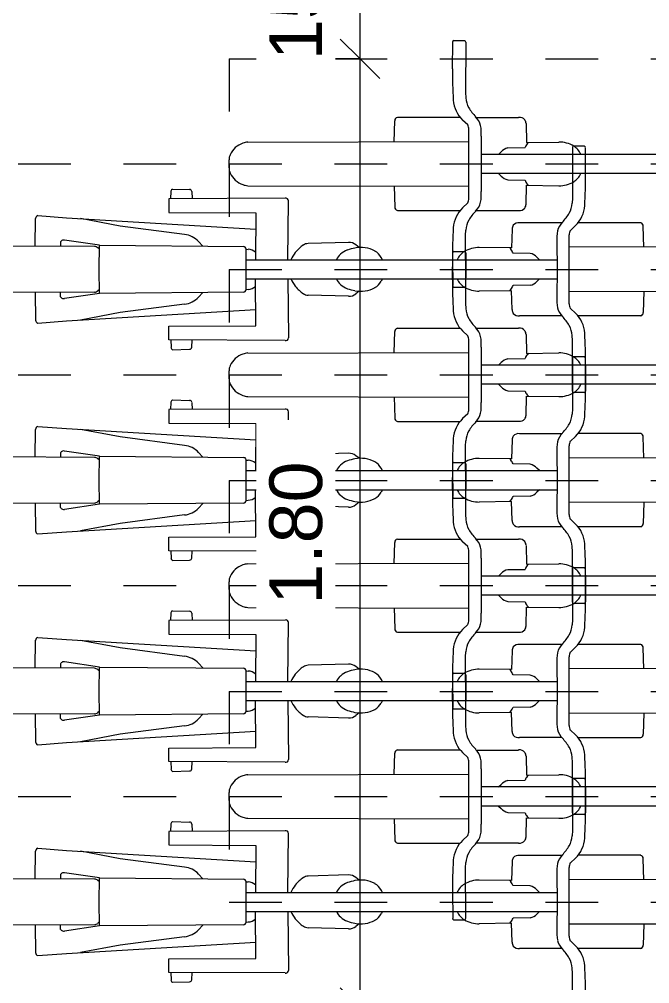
# Model space of a CAD drawing. Header units: metres. Extents: x -35.6 to 33, y -21.5 to 5.9.
# Drawn here: x 18.854 to 20.05, y -8.458 to -6.628 of the extents above; entities that cross this region are included whole.
import ezdxf

# ---------------------------------------------------------------- set-up
doc = ezdxf.new("R2010")
doc.units = ezdxf.units.M
doc.linetypes.add('_Verdeckte Linien_', pattern=[0.15, 0.1, -0.05])
for name, color, linetype, lineweight in [('A-____-____-DIMS', 7, 'Continuous', 5), ('A-____-____-DIMS-50', 7, 'Continuous', 5), ('A-DETL-GENF-HDLN', 7, '_Verdeckte Linien_', 9), ('A-DETL-GENF-OTLN', 7, 'Continuous', 9), ('C-PRKG-____-OTLN', 7, 'Continuous', 9)]:
    doc.layers.add(name, color=color, linetype=linetype, lineweight=lineweight)
doc.styles.add('Arial', font='arial.ttf', dxfattribs={"height": 0.1})
doc.dimstyles.new('SUB_Rohbau_fein', dxfattribs={"dimscale": 0.3048, "dimtxt": 0.102026, "dimasz": 0.246063, "dimexe": 0.164042, "dimexo": 0.0625, "dimgap": 0.123031, "dimtad": 1, "dimdec": 1, "dimlfac": 100, "dimrnd": 0.5, "dimdsep": 46, "dimtxsty": 'Arial', "dimblk1": 'OBLIQUE', "dimblk2": 'OBLIQUE', "dimsah": 1, "dimcen": 0.09, "dimazin": 0, "dimtfac": 1, "dimtdec": 4, "dimtix": 1, "dimtmove": 0, "dimatfit": 3, "dimfxl": 0.164042, "dimfxlon": 1, "dimtvp": 1, "dimtfill": 1, "dimtolj": 1, "dimtzin": 0, "dimarcsym": 2})
doc.dimstyles.new('SUB_Rohbau_fein_1', dxfattribs={"dimscale": 0.3048, "dimtxt": 0.102026, "dimasz": 0.246063, "dimexe": 0.164042, "dimexo": 0.0625, "dimgap": 0.123031, "dimtad": 1, "dimrnd": 0.005, "dimzin": 0, "dimdsep": 46, "dimtxsty": 'Arial', "dimblk1": 'OBLIQUE', "dimblk2": 'OBLIQUE', "dimsah": 1, "dimcen": 0.09, "dimazin": 0, "dimtfac": 1, "dimtdec": 4, "dimtix": 1, "dimtmove": 0, "dimatfit": 3, "dimfxl": 0.164042, "dimfxlon": 1, "dimtvp": 1, "dimtfill": 1, "dimtolj": 1, "dimtzin": 0, "dimarcsym": 2})

# ---------------------------------------------------------------- blocks, each defined once
blk = doc.blocks.new('Fahrradstellplatz - Fahrradstellplatz-23803464--01_UG_OK_FFB_AF_ru')
at = {"layer": 'A-DETL-GENF-HDLN', "color": 253, "true_color": 0x999999}
for p, q in [((0.4, 0), (0.4, 2)), ((0.4, 0), (0.4, 2)), ((0.8, 0), (0.8, 2)), ((0.8, 0), (0.8, 2)), ((1.2, 0), (1.2, 2)), ((1.2, 0), (1.2, 2)), ((1.6, 0), (1.6, 2))]:
    blk.add_line(p, q, dxfattribs=at)
at = {"layer": 'A-DETL-GENF-OTLN', "color": 253, "true_color": 0x999999}
for p, q in [((0.1573, 1.3551), (0.1556, 1.7345)), ((0.2439, 1.3551), (0.2456, 1.7345)), ((0.5573, 1.3551), (0.5556, 1.7345)), ((0.6439, 1.3551), (0.6456, 1.7345)), ((0.9573, 1.3551), (0.9556, 1.7345)), ((1.0439, 1.3551), (1.0456, 1.7345)), ((1.3573, 1.3551), (1.3556, 1.7345)), ((1.4439, 1.3551), (1.4456, 1.7345)), ((0.1568, 1.4679), (0.1043, 1.4669)), ((0.2444, 1.4679), (0.2969, 1.4669)), ((0.5568, 1.4679), (0.5043, 1.4669)), ((0.6444, 1.4679), (0.6969, 1.4669)), ((0.9568, 1.4679), (0.9043, 1.4669)), ((1.0444, 1.4679), (1.0969, 1.4669)), ((1.3568, 1.4679), (1.3043, 1.4669)), ((1.4444, 1.4679), (1.4969, 1.4669)), ((0.0987, 1.4626), (0.1028, 1.408)), ((0.3025, 1.4626), (0.2984, 1.408)), ((0.4987, 1.4626), (0.5028, 1.408)), ((0.7025, 1.4626), (0.6984, 1.408)), ((0.8987, 1.4626), (0.9028, 1.408)), ((1.1025, 1.4626), (1.0984, 1.408)), ((1.2987, 1.4626), (1.3028, 1.408)), ((1.5025, 1.4626), (1.4984, 1.408)), ((0.155, 1.3458), (0.1452, 1.4123)), ((0.1486, 1.4194), (0.157, 1.4194)), ((0.2526, 1.4194), (0.2442, 1.4194)), ((0.2462, 1.3458), (0.256, 1.4123)), ((0.555, 1.3458), (0.5452, 1.4123)), ((0.5486, 1.4194), (0.557, 1.4194)), ((0.6526, 1.4194), (0.6442, 1.4194)), ((0.6462, 1.3458), (0.656, 1.4123)), ((0.955, 1.3458), (0.9452, 1.4123)), ((0.9486, 1.4194), (0.957, 1.4194)), ((1.0526, 1.4194), (1.0442, 1.4194)), ((1.0462, 1.3458), (1.056, 1.4123)), ((1.355, 1.3458), (1.3452, 1.4123)), ((1.3486, 1.4194), (1.357, 1.4194)), ((1.4526, 1.4194), (1.4442, 1.4194)), ((1.4462, 1.3458), (1.456, 1.4123)), ((0.1028, 1.408), (0.1243, 1.0493)), ((0.2984, 1.408), (0.2769, 1.0493)), ((0.5028, 1.408), (0.5243, 1.0493)), ((0.6984, 1.408), (0.6769, 1.0493)), ((0.9028, 1.408), (0.9243, 1.0493)), ((1.0984, 1.408), (1.0769, 1.0493)), ((1.3028, 1.408), (1.3243, 1.0493)), ((1.4984, 1.408), (1.4769, 1.0493)), ((0.1186, 1.3065), (0.1044, 1.3816)), ((0.2826, 1.3065), (0.2968, 1.3816)), ((0.5186, 1.3065), (0.5044, 1.3816)), ((0.6826, 1.3065), (0.6968, 1.3816)), ((0.9186, 1.3065), (0.9044, 1.3816)), ((1.0826, 1.3065), (1.0968, 1.3816)), ((1.3186, 1.3065), (1.3044, 1.3816)), ((1.4826, 1.3065), (1.4968, 1.3816)), ((0.155, 1.3458), (0.2006, 1.3465)), ((0.1573, 1.0716), (0.155, 1.3458)), ((0.1623, 1.3459), (0.16, 1.3486)), ((0.2006, 1.3465), (0.2462, 1.3458)), ((0.2389, 1.3459), (0.2411, 1.3486)), ((0.2462, 1.3458), (0.2439, 1.0716)), ((0.555, 1.3458), (0.6006, 1.3465)), ((0.5573, 1.0716), (0.555, 1.3458)), ((0.5623, 1.3459), (0.56, 1.3486)), ((0.6006, 1.3465), (0.6462, 1.3458)), ((0.6389, 1.3459), (0.6411, 1.3486)), ((0.6462, 1.3458), (0.6439, 1.0716)), ((0.955, 1.3458), (1.0006, 1.3465)), ((0.9573, 1.0716), (0.955, 1.3458)), ((0.9623, 1.3459), (0.96, 1.3486)), ((1.0006, 1.3465), (1.0462, 1.3458)), ((1.0389, 1.3459), (1.0411, 1.3486)), ((1.0462, 1.3458), (1.0439, 1.0716)), ((1.355, 1.3458), (1.4006, 1.3465)), ((1.3573, 1.0716), (1.355, 1.3458)), ((1.3623, 1.3459), (1.36, 1.3486)), ((1.4006, 1.3465), (1.4462, 1.3458)), ((1.4389, 1.3459), (1.4411, 1.3486)), ((1.4462, 1.3458), (1.4439, 1.0716)), ((0.1347, 1.1845), (0.1186, 1.3065)), ((0.2664, 1.1845), (0.2826, 1.3065)), ((0.5347, 1.1845), (0.5186, 1.3065)), ((0.6664, 1.1845), (0.6826, 1.3065)), ((0.9347, 1.1845), (0.9186, 1.3065)), ((1.0664, 1.1845), (1.0826, 1.3065)), ((1.3347, 1.1845), (1.3186, 1.3065)), ((1.4664, 1.1845), (1.4826, 1.3065)), ((0.0666, 1.2102), (0.0523, 1.21)), ((0.0658, 0.9937), (0.0667, 1.2142)), ((0.0667, 1.2142), (0.0925, 1.2142)), ((0.0925, 1.2142), (0.0933, 1.049)), ((0.3087, 1.2142), (0.3079, 1.049)), ((0.3345, 1.2142), (0.3087, 1.2142)), ((0.3354, 0.9937), (0.3345, 1.2142)), ((0.3345, 1.2102), (0.3489, 1.21)), ((0.4666, 1.2102), (0.4523, 1.21)), ((0.4658, 0.9937), (0.4667, 1.2142)), ((0.4667, 1.2142), (0.4925, 1.2142)), ((0.4925, 1.2142), (0.4933, 1.049)), ((0.7087, 1.2142), (0.7079, 1.049)), ((0.7345, 1.2142), (0.7087, 1.2142)), ((0.7354, 0.9937), (0.7345, 1.2142)), ((0.7345, 1.2102), (0.7489, 1.21)), ((0.8666, 1.2102), (0.8523, 1.21)), ((0.8658, 0.9937), (0.8667, 1.2142)), ((0.8667, 1.2142), (0.8925, 1.2142)), ((0.8925, 1.2142), (0.8933, 1.049)), ((1.1087, 1.2142), (1.1079, 1.049)), ((1.1345, 1.2142), (1.1087, 1.2142)), ((1.1354, 0.9937), (1.1345, 1.2142)), ((1.1345, 1.2102), (1.1489, 1.21)), ((1.2666, 1.2102), (1.2523, 1.21)), ((1.2658, 0.9937), (1.2667, 1.2142)), ((1.2667, 1.2142), (1.2925, 1.2142)), ((1.2925, 1.2142), (1.2933, 1.049)), ((1.5087, 1.2142), (1.5079, 1.049)), ((1.5345, 1.2142), (1.5087, 1.2142)), ((1.5354, 0.9937), (1.5345, 1.2142)), ((1.5345, 1.2102), (1.5489, 1.21)), ((0.0482, 1.2074), (0.0491, 1.1747)), ((0.353, 1.2074), (0.3521, 1.1747)), ((0.4482, 1.2074), (0.4491, 1.1747)), ((0.753, 1.2074), (0.7521, 1.1747)), ((0.8482, 1.2074), (0.8491, 1.1747)), ((1.153, 1.2074), (1.1521, 1.1747)), ((1.2482, 1.2074), (1.2491, 1.1747)), ((1.553, 1.2074), (1.5521, 1.1747)), ((0.0529, 1.1705), (0.0665, 1.1702)), ((0.1567, 1.1498), (0.1478, 1.1579)), ((0.2445, 1.1498), (0.2534, 1.1579)), ((0.3483, 1.1705), (0.3347, 1.1702)), ((0.4529, 1.1705), (0.4665, 1.1702)), ((0.5567, 1.1498), (0.5478, 1.1579)), ((0.6445, 1.1498), (0.6534, 1.1579)), ((0.7483, 1.1705), (0.7347, 1.1702)), ((0.8529, 1.1705), (0.8665, 1.1702)), ((0.9567, 1.1498), (0.9478, 1.1579)), ((1.0445, 1.1498), (1.0534, 1.1579)), ((1.1483, 1.1705), (1.1347, 1.1702)), ((1.2529, 1.1705), (1.2665, 1.1702)), ((1.3567, 1.1498), (1.3478, 1.1579)), ((1.4445, 1.1498), (1.4534, 1.1579)), ((1.5483, 1.1705), (1.5347, 1.1702)), ((0.1604, 1.0681), (0.1621, 1.0675)), ((0.1621, 1.0675), (0.2006, 1.0674)), ((0.1624, 1.0675), (0.1627, 1.0634)), ((0.1825, 1.0675), (0.1825, 0.478)), ((0.2006, 1.0674), (0.2391, 1.0675)), ((0.2187, 1.0675), (0.2187, 0.478)), ((0.2387, 1.0675), (0.2385, 1.0634)), ((0.2391, 1.0675), (0.2408, 1.0681)), ((0.5604, 1.0681), (0.5621, 1.0675)), ((0.5621, 1.0675), (0.6006, 1.0674)), ((0.5624, 1.0675), (0.5627, 1.0634)), ((0.5825, 1.0675), (0.5825, 0.478)), ((0.6006, 1.0674), (0.6391, 1.0675)), ((0.6187, 1.0675), (0.6187, 0.478)), ((0.6387, 1.0675), (0.6385, 1.0634)), ((0.6391, 1.0675), (0.6408, 1.0681)), ((0.9604, 1.0681), (0.9621, 1.0675)), ((0.9621, 1.0675), (1.0006, 1.0674)), ((0.9624, 1.0675), (0.9627, 1.0634)), ((0.9825, 1.0675), (0.9825, 0.478)), ((1.0006, 1.0674), (1.0391, 1.0675)), ((1.0187, 1.0675), (1.0187, 0.478)), ((1.0387, 1.0675), (1.0385, 1.0634)), ((1.0391, 1.0675), (1.0408, 1.0681)), ((1.3604, 1.0681), (1.3621, 1.0675)), ((1.3621, 1.0675), (1.4006, 1.0674)), ((1.3624, 1.0675), (1.3627, 1.0634)), ((1.3825, 1.0675), (1.3825, 0.478)), ((1.4006, 1.0674), (1.4391, 1.0675)), ((1.4187, 1.0675), (1.4187, 0.478)), ((1.4387, 1.0675), (1.4385, 1.0634)), ((1.4391, 1.0675), (1.4408, 1.0681)), ((0.0933, 1.049), (0.1825, 1.0497)), ((0.3079, 1.049), (0.2187, 1.0497)), ((0.4933, 1.049), (0.5825, 1.0497)), ((0.7079, 1.049), (0.6187, 1.0497)), ((0.8933, 1.049), (0.9825, 1.0497)), ((1.1079, 1.049), (1.0187, 1.0497)), ((1.2933, 1.049), (1.3825, 1.0497)), ((1.5079, 1.049), (1.4187, 1.0497)), ((0.1825, 0.9883), (0.0707, 0.9872)), ((0.2187, 0.9883), (0.3305, 0.9872)), ((0.5825, 0.9883), (0.4707, 0.9872)), ((0.6187, 0.9883), (0.7305, 0.9872)), ((0.9825, 0.9883), (0.8707, 0.9872)), ((1.0187, 0.9883), (1.1305, 0.9872)), ((1.3825, 0.9883), (1.2707, 0.9872)), ((1.4187, 0.9883), (1.5305, 0.9872)), ((0.1495, 0.8735), (0.1517, 0.95)), ((0.2517, 0.8735), (0.2495, 0.95)), ((0.5495, 0.8735), (0.5517, 0.95)), ((0.6517, 0.8735), (0.6495, 0.95)), ((0.9495, 0.8735), (0.9517, 0.95)), ((1.0517, 0.8735), (1.0495, 0.95)), ((1.3495, 0.8735), (1.3517, 0.95)), ((1.4517, 0.8735), (1.4495, 0.95)), ((0.1591, 0.8532), (0.1542, 0.8592)), ((0.2421, 0.8532), (0.247, 0.8592)), ((0.5591, 0.8532), (0.5542, 0.8592)), ((0.6421, 0.8532), (0.647, 0.8592)), ((0.9591, 0.8532), (0.9542, 0.8592)), ((1.0421, 0.8532), (1.047, 0.8592)), ((1.3591, 0.8532), (1.3542, 0.8592)), ((1.4421, 0.8532), (1.447, 0.8592)), ((0.1825, 0.809), (0.1779, 0.8114)), ((0.2187, 0.809), (0.2233, 0.8114)), ((0.5825, 0.809), (0.5779, 0.8114)), ((0.6187, 0.809), (0.6233, 0.8114)), ((0.9825, 0.809), (0.9779, 0.8114)), ((1.0187, 0.809), (1.0233, 0.8114)), ((1.3825, 0.809), (1.3779, 0.8114)), ((1.4187, 0.809), (1.4233, 0.8114)), ((0.16, 0.564), (0.1592, 0.6253)), ((0.2412, 0.564), (0.242, 0.6253)), ((0.56, 0.564), (0.5592, 0.6253)), ((0.6412, 0.564), (0.642, 0.6253)), ((0.96, 0.564), (0.9592, 0.6253)), ((1.0412, 0.564), (1.042, 0.6253)), ((1.36, 0.564), (1.3592, 0.6253)), ((1.4412, 0.564), (1.442, 0.6253)), ((0.1599, 0.5677), (0.1626, 0.5655)), ((0.2413, 0.5677), (0.2386, 0.5655)), ((0.5599, 0.5677), (0.5626, 0.5655)), ((0.6413, 0.5677), (0.6386, 0.5655)), ((0.9599, 0.5677), (0.9626, 0.5655)), ((1.0413, 0.5677), (1.0386, 0.5655)), ((1.3599, 0.5677), (1.3626, 0.5655)), ((1.4413, 0.5677), (1.4386, 0.5655)), ((0.1124, 0.469), (0.1124, 0.5492)), ((0.1242, 0.5633), (0.16, 0.564)), ((0.1703, 0.5287), (0.1697, 0.5614)), ((0.2309, 0.5287), (0.2315, 0.5614)), ((0.277, 0.5633), (0.2412, 0.564)), ((0.2888, 0.469), (0.2888, 0.5492)), ((0.5124, 0.469), (0.5124, 0.5492)), ((0.5242, 0.5633), (0.56, 0.564)), ((0.5703, 0.5287), (0.5697, 0.5614)), ((0.6309, 0.5287), (0.6315, 0.5614)), ((0.677, 0.5633), (0.6412, 0.564)), ((0.6888, 0.469), (0.6888, 0.5492)), ((0.9124, 0.469), (0.9124, 0.5492)), ((0.9242, 0.5633), (0.96, 0.564)), ((0.9703, 0.5287), (0.9697, 0.5614)), ((1.0309, 0.5287), (1.0315, 0.5614)), ((1.077, 0.5633), (1.0412, 0.564)), ((1.0888, 0.469), (1.0888, 0.5492)), ((1.3124, 0.469), (1.3124, 0.5492)), ((1.3242, 0.5633), (1.36, 0.564)), ((1.3703, 0.5287), (1.3697, 0.5614)), ((1.4309, 0.5287), (1.4315, 0.5614)), ((1.477, 0.5633), (1.4412, 0.564)), ((1.4888, 0.469), (1.4888, 0.5492)), ((0.1825, 0.5111), (0.1776, 0.516)), ((0.2187, 0.5111), (0.2236, 0.516)), ((0.5825, 0.5111), (0.5776, 0.516)), ((0.6187, 0.5111), (0.6236, 0.516)), ((0.9825, 0.5111), (0.9776, 0.516)), ((1.0187, 0.5111), (1.0236, 0.516)), ((1.3825, 0.5111), (1.3776, 0.516)), ((1.4187, 0.5111), (1.4236, 0.516)), ((0.2006, 0.4779), (0.1482, 0.4781)), ((0.253, 0.4781), (0.2006, 0.4779)), ((0.6006, 0.4779), (0.5482, 0.4781)), ((0.653, 0.4781), (0.6006, 0.4779)), ((1.0006, 0.4779), (0.9482, 0.4781)), ((1.053, 0.4781), (1.0006, 0.4779)), ((1.4006, 0.4779), (1.3482, 0.4781)), ((1.453, 0.4781), (1.4006, 0.4779)), ((-0.0305, 0.4488), (0.0654, 0.4486)), ((0.0654, 0.4486), (0.0751, 0.4491)), ((0.1266, 0.4527), (0.1174, 0.443)), ((0.1354, 0.4549), (0.2006, 0.4547)), ((0.1593, 0.0357), (0.1581, 0.4548)), ((0.2006, 0.4547), (0.2658, 0.4549)), ((0.2419, 0.0357), (0.2431, 0.4548)), ((0.2746, 0.4527), (0.2838, 0.443)), ((0.3358, 0.4486), (0.3261, 0.4491)), ((0.4317, 0.4488), (0.3358, 0.4486)), ((0.3667, 0.4263), (0.3667, 0.4463)), ((0.3695, 0.4488), (0.4654, 0.4486)), ((0.4345, 0.4263), (0.4345, 0.4463)), ((0.4654, 0.4486), (0.4751, 0.4491)), ((0.5266, 0.4527), (0.5174, 0.443)), ((0.5354, 0.4549), (0.6006, 0.4547)), ((0.5593, 0.0357), (0.5581, 0.4548)), ((0.6006, 0.4547), (0.6658, 0.4549)), ((0.6419, 0.0357), (0.6431, 0.4548)), ((0.6746, 0.4527), (0.6838, 0.443)), ((0.7358, 0.4486), (0.7261, 0.4491)), ((0.8317, 0.4488), (0.7358, 0.4486)), ((0.7667, 0.4263), (0.7667, 0.4463)), ((0.7695, 0.4488), (0.8654, 0.4486)), ((0.8345, 0.4263), (0.8345, 0.4463)), ((0.8654, 0.4486), (0.8751, 0.4491)), ((0.9266, 0.4527), (0.9174, 0.443)), ((0.9354, 0.4549), (1.0006, 0.4547)), ((0.9593, 0.0357), (0.9581, 0.4548)), ((1.0006, 0.4547), (1.0658, 0.4549)), ((1.0419, 0.0357), (1.0431, 0.4548)), ((1.0746, 0.4527), (1.0838, 0.443)), ((1.1358, 0.4486), (1.1261, 0.4491)), ((1.2317, 0.4488), (1.1358, 0.4486)), ((1.1667, 0.4263), (1.1667, 0.4463)), ((1.1695, 0.4488), (1.2654, 0.4486)), ((1.2345, 0.4263), (1.2345, 0.4463)), ((1.2654, 0.4486), (1.2751, 0.4491)), ((1.3266, 0.4527), (1.3174, 0.443)), ((1.3354, 0.4549), (1.4006, 0.4547)), ((1.3593, 0.0357), (1.3581, 0.4548)), ((1.4006, 0.4547), (1.4658, 0.4549)), ((1.4419, 0.0357), (1.4431, 0.4548)), ((1.4746, 0.4527), (1.4838, 0.443)), ((1.5358, 0.4486), (1.5261, 0.4491)), ((1.6317, 0.4488), (1.5358, 0.4486)), ((1.6345, 0.4263), (1.6345, 0.4463)), ((0.1122, 0.3193), (0.1122, 0.4382)), ((0.289, 0.3193), (0.289, 0.4382)), ((0.4202, 0.4238), (0.3698, 0.4242)), ((0.381, 0.4238), (0.4314, 0.4242)), ((0.5122, 0.3193), (0.5122, 0.4382)), ((0.689, 0.3193), (0.689, 0.4382)), ((0.8202, 0.4238), (0.7698, 0.4242)), ((0.781, 0.4238), (0.8314, 0.4242)), ((0.9122, 0.3193), (0.9122, 0.4382)), ((1.089, 0.3193), (1.089, 0.4382)), ((1.2202, 0.4238), (1.1698, 0.4242)), ((1.181, 0.4238), (1.2314, 0.4242)), ((1.3122, 0.3193), (1.3122, 0.4382)), ((1.489, 0.3193), (1.489, 0.4382)), ((1.581, 0.4238), (1.6314, 0.4242)), ((0.1585, 0.3133), (0.1186, 0.3144)), ((0.2427, 0.3133), (0.2826, 0.3144)), ((0.5585, 0.3133), (0.5186, 0.3144)), ((0.6427, 0.3133), (0.6826, 0.3144)), ((0.9585, 0.3133), (0.9186, 0.3144)), ((1.0427, 0.3133), (1.0826, 0.3144)), ((1.3585, 0.3133), (1.3186, 0.3144)), ((1.4427, 0.3133), (1.4826, 0.3144))]:
    blk.add_line(p, q, dxfattribs=at)
for centre, radius, start, end in [((0.1045, 1.4608), 0.00606, 91.0937, 163.2001), ((0.2967, 1.4608), 0.00606, 16.7999, 88.9063), ((0.5045, 1.4608), 0.00606, 91.0937, 163.2001), ((0.6967, 1.4608), 0.00606, 16.7999, 88.9063), ((0.9045, 1.4608), 0.00606, 91.0937, 163.2001), ((1.0967, 1.4608), 0.00606, 16.7999, 88.9063), ((1.3045, 1.4608), 0.00606, 91.0937, 163.2001), ((1.4967, 1.4608), 0.00606, 16.7999, 88.9063), ((0.1532, 1.4134), 0.00806, 139.5195, 188.3681), ((0.1486, 1.4174), 0.00199, 89.2163, 139.5195), ((0.2526, 1.4174), 0.00199, 40.4805, 90.7837), ((0.248, 1.4134), 0.00806, 351.6319, 40.4805), ((0.5532, 1.4134), 0.00806, 139.5195, 188.3681), ((0.5486, 1.4174), 0.00199, 89.2163, 139.5195), ((0.6526, 1.4174), 0.00199, 40.4805, 90.7837), ((0.648, 1.4134), 0.00806, 351.6319, 40.4805), ((0.9532, 1.4134), 0.00806, 139.5195, 188.3681), ((0.9486, 1.4174), 0.00199, 89.2163, 139.5195), ((1.0526, 1.4174), 0.00199, 40.4805, 90.7837), ((1.048, 1.4134), 0.00806, 351.6319, 40.4805), ((1.3532, 1.4134), 0.00806, 139.5195, 188.3681), ((1.3486, 1.4174), 0.00199, 89.2163, 139.5195), ((1.4526, 1.4174), 0.00199, 40.4805, 90.7837), ((1.448, 1.4134), 0.00806, 351.6319, 40.4805), ((0.1689, 1.3562), 0.0117, 185.1134, 220.3907), ((0.2323, 1.3562), 0.0117, 319.6093, 354.8866), ((0.5689, 1.3562), 0.0117, 185.1134, 220.3907), ((0.6323, 1.3562), 0.0117, 319.6093, 354.8866), ((0.9689, 1.3562), 0.0117, 185.1134, 220.3907), ((1.0323, 1.3562), 0.0117, 319.6093, 354.8866), ((1.3689, 1.3562), 0.0117, 185.1134, 220.3907), ((1.4323, 1.3562), 0.0117, 319.6093, 354.8866), ((0.0524, 1.2054), 0.00464, 90.4692, 154.4859), ((0.3488, 1.2054), 0.00464, 25.5141, 89.5308), ((0.4524, 1.2054), 0.00464, 90.4692, 154.4859), ((0.7488, 1.2054), 0.00464, 25.5141, 89.5308), ((0.8524, 1.2054), 0.00464, 90.4692, 154.4859), ((1.1488, 1.2054), 0.00464, 25.5141, 89.5308), ((1.2524, 1.2054), 0.00464, 90.4692, 154.4859), ((1.5488, 1.2054), 0.00464, 25.5141, 89.5308), ((0.0535, 1.1749), 0.00438, 181.6744, 261.5061), ((0.1758, 1.1882), 0.0413, 185.2207, 227.2443), ((0.2254, 1.1882), 0.0413, 312.7557, 354.7793), ((0.3477, 1.1749), 0.00438, 278.4939, 358.3256), ((0.4535, 1.1749), 0.00438, 181.6744, 261.5061), ((0.5758, 1.1882), 0.0413, 185.2207, 227.2443), ((0.6254, 1.1882), 0.0413, 312.7557, 354.7793), ((0.7477, 1.1749), 0.00438, 278.4939, 358.3256), ((0.8535, 1.1749), 0.00438, 181.6744, 261.5061), ((0.9758, 1.1882), 0.0413, 185.2207, 227.2443), ((1.0254, 1.1882), 0.0413, 312.7557, 354.7793), ((1.1477, 1.1749), 0.00438, 278.4939, 358.3256), ((1.2535, 1.1749), 0.00438, 181.6744, 261.5061), ((1.3758, 1.1882), 0.0413, 185.2207, 227.2443), ((1.4254, 1.1882), 0.0413, 312.7557, 354.7793), ((1.5477, 1.1749), 0.00438, 278.4939, 358.3256), ((0.162, 1.0727), 0.00483, 193.2596, 250.1257), ((0.1854, 1.0646), 0.0228, 183.0499, 221.2324), ((0.2158, 1.0646), 0.0228, 318.7676, 356.9501), ((0.2392, 1.0727), 0.00483, 289.8743, 346.7404), ((0.562, 1.0727), 0.00483, 193.2596, 250.1257), ((0.5854, 1.0646), 0.0228, 183.0499, 221.2324), ((0.6158, 1.0646), 0.0228, 318.7676, 356.9501), ((0.6392, 1.0727), 0.00483, 289.8743, 346.7404), ((0.962, 1.0727), 0.00483, 193.2596, 250.1257), ((0.9854, 1.0646), 0.0228, 183.0499, 221.2324), ((1.0158, 1.0646), 0.0228, 318.7676, 356.9501), ((1.0392, 1.0727), 0.00483, 289.8743, 346.7404), ((1.362, 1.0727), 0.00483, 193.2596, 250.1257), ((1.3854, 1.0646), 0.0228, 183.0499, 221.2324), ((1.4158, 1.0646), 0.0228, 318.7676, 356.9501), ((1.4392, 1.0727), 0.00483, 289.8743, 346.7404), ((0.0706, 0.9923), 0.00508, 164.2179, 270.5532), ((0.3305, 0.9923), 0.00508, 269.4468, 15.7821), ((0.4706, 0.9923), 0.00508, 164.2179, 270.5532), ((0.7305, 0.9923), 0.00508, 269.4468, 15.7821), ((0.8706, 0.9923), 0.00508, 164.2179, 270.5532), ((1.1305, 0.9923), 0.00508, 269.4468, 15.7821), ((1.2706, 0.9923), 0.00508, 164.2179, 270.5532), ((1.5305, 0.9923), 0.00508, 269.4468, 15.7821), ((0.2028, 0.9281), 0.0574, 126.5019, 147.5068), ((0.2288, 0.893), 0.1011, 117.2613, 126.5019), ((0.1724, 0.893), 0.1011, 53.4981, 62.7387), ((0.1984, 0.9281), 0.0574, 32.4932, 53.4981), ((0.6028, 0.9281), 0.0574, 126.5019, 147.5068), ((0.6288, 0.893), 0.1011, 117.2613, 126.5019), ((0.5724, 0.893), 0.1011, 53.4981, 62.7387), ((0.5984, 0.9281), 0.0574, 32.4932, 53.4981), ((1.0028, 0.9281), 0.0574, 126.5019, 147.5068), ((1.0288, 0.893), 0.1011, 117.2613, 126.5019), ((0.9724, 0.893), 0.1011, 53.4981, 62.7387), ((0.9984, 0.9281), 0.0574, 32.4932, 53.4981), ((1.4028, 0.9281), 0.0574, 126.5019, 147.5068), ((1.4288, 0.893), 0.1011, 117.2613, 126.5019), ((1.3724, 0.893), 0.1011, 53.4981, 62.7387), ((1.3984, 0.9281), 0.0574, 32.4932, 53.4981), ((0.1693, 0.9495), 0.0176, 147.5068, 178.3381), ((0.2319, 0.9495), 0.0176, 1.6619, 32.4932), ((0.5693, 0.9495), 0.0176, 147.5068, 178.3381), ((0.6319, 0.9495), 0.0176, 1.6619, 32.4932), ((0.9693, 0.9495), 0.0176, 147.5068, 178.3381), ((1.0319, 0.9495), 0.0176, 1.6619, 32.4932), ((1.3693, 0.9495), 0.0176, 147.5068, 178.3381), ((1.4319, 0.9495), 0.0176, 1.6619, 32.4932), ((0.1986, 0.8634), 0.0367, 136.3239, 161.1879), ((0.1961, 0.8658), 0.0333, 114.1511, 136.3239), ((0.2051, 0.8658), 0.0333, 43.6761, 65.8489), ((0.2026, 0.8634), 0.0367, 18.8121, 43.6761), ((0.5986, 0.8634), 0.0367, 136.3239, 161.1879), ((0.5961, 0.8658), 0.0333, 114.1511, 136.3239), ((0.6051, 0.8658), 0.0333, 43.6761, 65.8489), ((0.6026, 0.8634), 0.0367, 18.8121, 43.6761), ((0.9986, 0.8634), 0.0367, 136.3239, 161.1879), ((0.9961, 0.8658), 0.0333, 114.1511, 136.3239), ((1.0051, 0.8658), 0.0333, 43.6761, 65.8489), ((1.0026, 0.8634), 0.0367, 18.8121, 43.6761), ((1.3986, 0.8634), 0.0367, 136.3239, 161.1879), ((1.3961, 0.8658), 0.0333, 114.1511, 136.3239), ((1.4051, 0.8658), 0.0333, 43.6761, 65.8489), ((1.4026, 0.8634), 0.0367, 18.8121, 43.6761), ((0.1712, 0.8728), 0.0217, 178.2161, 218.6857), ((0.2151, 0.8501), 0.0561, 168.5086, 208.7294), ((0.271, 0.8388), 0.1131, 161.1879, 168.5086), ((0.1861, 0.8501), 0.0561, 331.2706, 11.4914), ((0.1302, 0.8388), 0.1131, 11.4914, 18.8121), ((0.23, 0.8728), 0.0217, 321.3143, 1.7839), ((0.5712, 0.8728), 0.0217, 178.2161, 218.6857), ((0.6151, 0.8501), 0.0561, 168.5086, 208.7294), ((0.671, 0.8388), 0.1131, 161.1879, 168.5086), ((0.5861, 0.8501), 0.0561, 331.2706, 11.4914), ((0.5302, 0.8388), 0.1131, 11.4914, 18.8121), ((0.63, 0.8728), 0.0217, 321.3143, 1.7839), ((0.9712, 0.8728), 0.0217, 178.2161, 218.6857), ((1.0151, 0.8501), 0.0561, 168.5086, 208.7294), ((1.071, 0.8388), 0.1131, 161.1879, 168.5086), ((0.9861, 0.8501), 0.0561, 331.2706, 11.4914), ((0.9302, 0.8388), 0.1131, 11.4914, 18.8121), ((1.03, 0.8728), 0.0217, 321.3143, 1.7839), ((1.3712, 0.8728), 0.0217, 178.2161, 218.6857), ((1.4151, 0.8501), 0.0561, 168.5086, 208.7294), ((1.471, 0.8388), 0.1131, 161.1879, 168.5086), ((1.3861, 0.8501), 0.0561, 331.2706, 11.4914), ((1.3302, 0.8388), 0.1131, 11.4914, 18.8121), ((1.43, 0.8728), 0.0217, 321.3143, 1.7839), ((0.1914, 0.8372), 0.0291, 208.7294, 242.3562), ((0.2097, 0.8372), 0.0291, 297.6438, 331.2706), ((0.5914, 0.8372), 0.0291, 208.7294, 242.3562), ((0.6097, 0.8372), 0.0291, 297.6438, 331.2706), ((0.9914, 0.8372), 0.0291, 208.7294, 242.3562), ((1.0097, 0.8372), 0.0291, 297.6438, 331.2706), ((1.3914, 0.8372), 0.0291, 208.7294, 242.3562), ((1.4097, 0.8372), 0.0291, 297.6438, 331.2706), ((0.1952, 0.6369), 0.033, 113.0393, 149.4774), ((0.206, 0.6369), 0.033, 30.5226, 66.9607), ((0.5952, 0.6369), 0.033, 113.0393, 149.4774), ((0.606, 0.6369), 0.033, 30.5226, 66.9607), ((0.9952, 0.6369), 0.033, 113.0393, 149.4774), ((1.006, 0.6369), 0.033, 30.5226, 66.9607), ((1.3952, 0.6369), 0.033, 113.0393, 149.4774), ((1.406, 0.6369), 0.033, 30.5226, 66.9607), ((0.2138, 0.626), 0.0546, 149.4774, 180.6909), ((0.1874, 0.626), 0.0546, 359.3091, 30.5226), ((0.6138, 0.626), 0.0546, 149.4774, 180.6909), ((0.5874, 0.626), 0.0546, 359.3091, 30.5226), ((1.0138, 0.626), 0.0546, 149.4774, 180.6909), ((0.9874, 0.626), 0.0546, 359.3091, 30.5226), ((1.4138, 0.626), 0.0546, 149.4774, 180.6909), ((1.3874, 0.626), 0.0546, 359.3091, 30.5226), ((0.1247, 0.551), 0.0125, 128.2192, 188.3038), ((0.1241, 0.5518), 0.0115, 89.7991, 128.2192), ((0.177, 0.5825), 0.0223, 229.8575, 251.052), ((0.2242, 0.5825), 0.0223, 288.948, 310.1425), ((0.2771, 0.5518), 0.0115, 51.7808, 90.2009), ((0.2765, 0.551), 0.0125, 351.6962, 51.7808), ((0.5247, 0.551), 0.0125, 128.2192, 188.3038), ((0.5241, 0.5518), 0.0115, 89.7991, 128.2192), ((0.577, 0.5825), 0.0223, 229.8575, 251.052), ((0.6242, 0.5825), 0.0223, 288.948, 310.1425), ((0.6771, 0.5518), 0.0115, 51.7808, 90.2009), ((0.6765, 0.551), 0.0125, 351.6962, 51.7808), ((0.9247, 0.551), 0.0125, 128.2192, 188.3038), ((0.9241, 0.5518), 0.0115, 89.7991, 128.2192), ((0.977, 0.5825), 0.0223, 229.8575, 251.052), ((1.0242, 0.5825), 0.0223, 288.948, 310.1425), ((1.0771, 0.5518), 0.0115, 51.7808, 90.2009), ((1.0765, 0.551), 0.0125, 351.6962, 51.7808), ((1.3247, 0.551), 0.0125, 128.2192, 188.3038), ((1.3241, 0.5518), 0.0115, 89.7991, 128.2192), ((1.377, 0.5825), 0.0223, 229.8575, 251.052), ((1.4242, 0.5825), 0.0223, 288.948, 310.1425), ((1.4771, 0.5518), 0.0115, 51.7808, 90.2009), ((1.4765, 0.551), 0.0125, 351.6962, 51.7808), ((0.1968, 0.5354), 0.0273, 194.1816, 225.3541), ((0.2044, 0.5354), 0.0273, 314.6459, 345.8184), ((0.5968, 0.5354), 0.0273, 194.1816, 225.3541), ((0.6044, 0.5354), 0.0273, 314.6459, 345.8184), ((0.9968, 0.5354), 0.0273, 194.1816, 225.3541), ((1.0044, 0.5354), 0.0273, 314.6459, 345.8184), ((1.3968, 0.5354), 0.0273, 194.1816, 225.3541), ((1.4044, 0.5354), 0.0273, 314.6459, 345.8184), ((0.1355, 0.4431), 0.0347, 102.9222, 134.8059), ((0.1414, 0.4178), 0.0607, 83.5208, 102.9222), ((0.2598, 0.4178), 0.0607, 77.0778, 96.4792), ((0.2656, 0.4431), 0.0347, 45.1941, 77.0778), ((0.5355, 0.4431), 0.0347, 102.9222, 134.8059), ((0.5414, 0.4178), 0.0607, 83.5208, 102.9222), ((0.6598, 0.4178), 0.0607, 77.0778, 96.4792), ((0.6656, 0.4431), 0.0347, 45.1941, 77.0778), ((0.9355, 0.4431), 0.0347, 102.9222, 134.8059), ((0.9414, 0.4178), 0.0607, 83.5208, 102.9222), ((1.0598, 0.4178), 0.0607, 77.0778, 96.4792), ((1.0656, 0.4431), 0.0347, 45.1941, 77.0778), ((1.3355, 0.4431), 0.0347, 102.9222, 134.8059), ((1.3414, 0.4178), 0.0607, 83.5208, 102.9222), ((1.4598, 0.4178), 0.0607, 77.0778, 96.4792), ((1.4656, 0.4431), 0.0347, 45.1941, 77.0778), ((0.0519, 0.5273), 0.0839, 300.1335, 314.8059), ((0.3493, 0.5273), 0.0839, 225.1941, 239.8665), ((0.4519, 0.5273), 0.0839, 300.1335, 314.8059), ((0.7493, 0.5273), 0.0839, 225.1941, 239.8665), ((0.8519, 0.5273), 0.0839, 300.1335, 314.8059), ((1.1493, 0.5273), 0.0839, 225.1941, 239.8665), ((1.2519, 0.5273), 0.0839, 300.1335, 314.8059), ((1.5493, 0.5273), 0.0839, 225.1941, 239.8665), ((0.073, 0.491), 0.0419, 272.8793, 300.1335), ((0.0762, 0.482), 0.0567, 273.4273, 316.6249), ((0.1353, 0.4364), 0.0186, 89.7864, 118.0605), ((0.2659, 0.4364), 0.0186, 61.9395, 90.2136), ((0.325, 0.482), 0.0567, 223.3751, 266.5727), ((0.3282, 0.491), 0.0419, 239.8665, 267.1207), ((0.3692, 0.4463), 0.00251, 83.5873, 180), ((0.4319, 0.4463), 0.00251, 0, 96.4127), ((0.473, 0.491), 0.0419, 272.8793, 300.1335), ((0.4762, 0.482), 0.0567, 273.4273, 316.6249), ((0.5353, 0.4364), 0.0186, 89.7864, 118.0605), ((0.6659, 0.4364), 0.0186, 61.9395, 90.2136), ((0.725, 0.482), 0.0567, 223.3751, 266.5727), ((0.7282, 0.491), 0.0419, 239.8665, 267.1207), ((0.7692, 0.4463), 0.00251, 83.5873, 180), ((0.8319, 0.4463), 0.00251, 0, 96.4127), ((0.873, 0.491), 0.0419, 272.8793, 300.1335), ((0.8762, 0.482), 0.0567, 273.4273, 316.6249), ((0.9353, 0.4364), 0.0186, 89.7864, 118.0605), ((1.0659, 0.4364), 0.0186, 61.9395, 90.2136), ((1.125, 0.482), 0.0567, 223.3751, 266.5727), ((1.1282, 0.491), 0.0419, 239.8665, 267.1207), ((1.1692, 0.4463), 0.00251, 83.5873, 180), ((1.2319, 0.4463), 0.00251, 0, 96.4127), ((1.273, 0.491), 0.0419, 272.8793, 300.1335), ((1.2762, 0.482), 0.0567, 273.4273, 316.6249), ((1.3353, 0.4364), 0.0186, 89.7864, 118.0605), ((1.4659, 0.4364), 0.0186, 61.9395, 90.2136), ((1.525, 0.482), 0.0567, 223.3751, 266.5727), ((1.5282, 0.491), 0.0419, 239.8665, 267.1207), ((1.6319, 0.4463), 0.00251, 0, 96.4127), ((0.0251, 1.3361), 0.9124, 269.6923, 273.4273), ((0.3761, 1.3361), 0.9124, 266.5727, 270.3077), ((0.3698, 0.4274), 0.00327, 199.6166, 269.5389), ((0.4251, 1.3361), 0.9124, 269.6923, 273.4273), ((0.4314, 0.4274), 0.00327, 270.4611, 340.3834), ((0.7761, 1.3361), 0.9124, 266.5727, 270.3077), ((0.7698, 0.4274), 0.00327, 199.6166, 269.5389), ((0.8251, 1.3361), 0.9124, 269.6923, 273.4273), ((0.8314, 0.4274), 0.00327, 270.4611, 340.3834), ((1.1761, 1.3361), 0.9124, 266.5727, 270.3077), ((1.1698, 0.4274), 0.00327, 199.6166, 269.5389), ((1.2251, 1.3361), 0.9124, 269.6923, 273.4273), ((1.2314, 0.4274), 0.00327, 270.4611, 340.3834), ((1.5761, 1.3361), 0.9124, 266.5727, 270.3077), ((1.6314, 0.4274), 0.00327, 270.4611, 340.3834), ((0.1188, 0.3212), 0.00683, 196.6805, 268.4014), ((0.2824, 0.3212), 0.00683, 271.5986, 343.3195), ((0.5188, 0.3212), 0.00683, 196.6805, 268.4014), ((0.6824, 0.3212), 0.00683, 271.5986, 343.3195), ((0.9188, 0.3212), 0.00683, 196.6805, 268.4014), ((1.0824, 0.3212), 0.00683, 271.5986, 343.3195), ((1.3188, 0.3212), 0.00683, 196.6805, 268.4014), ((1.4824, 0.3212), 0.00683, 271.5986, 343.3195)]:
    blk.add_arc(centre, radius, start, end, dxfattribs=at)
blk = doc.blocks.new('Fahrradstellplatz - Fahrradstellplatz-23803658--01_UG_OK_FFB_AF_ru')
at = {"layer": 'A-DETL-GENF-HDLN', "color": 253, "true_color": 0x999999}
for p, q in [((0, 0), (0, -2)), ((0.4, 0), (0, 0)), ((0.4, 0), (0.4, -2)), ((0.8, 0), (0.4, 0)), ((0.4, 0), (0.4, -2)), ((0.8, 0), (0.8, -2)), ((1.2, 0), (0.8, 0)), ((0.8, 0), (0.8, -2)), ((1.2, 0), (1.2, -2)), ((1.6, 0), (1.2, 0)), ((1.2, 0), (1.2, -2)), ((1.6, 0), (1.6, -2))]:
    blk.add_line(p, q, dxfattribs=at)
at = {"layer": 'A-DETL-GENF-OTLN', "color": 253, "true_color": 0x999999}
for p, q in [((0.1931, 0), (0.2006, 0)), ((0.2006, 0), (0.2081, 0)), ((0.5931, 0), (0.6006, 0)), ((0.6006, 0), (0.6081, 0)), ((0.9931, 0), (1.0006, 0)), ((1.0006, 0), (1.0081, 0)), ((1.3931, 0), (1.4006, 0)), ((1.4006, 0), (1.4081, 0)), ((0.1593, -0.0357), (0.1581, -0.4548)), ((0.2419, -0.0357), (0.2431, -0.4548)), ((0.5593, -0.0357), (0.5581, -0.4548)), ((0.6419, -0.0357), (0.6431, -0.4548)), ((0.9593, -0.0357), (0.9581, -0.4548)), ((1.0419, -0.0357), (1.0431, -0.4548)), ((1.3593, -0.0357), (1.3581, -0.4548)), ((1.4419, -0.0357), (1.4431, -0.4548)), ((0.1122, -0.3193), (0.1122, -0.4382)), ((0.1585, -0.3133), (0.1186, -0.3144)), ((0.2427, -0.3133), (0.2826, -0.3144)), ((0.289, -0.3193), (0.289, -0.4382)), ((0.5122, -0.3193), (0.5122, -0.4382)), ((0.5585, -0.3133), (0.5186, -0.3144)), ((0.6427, -0.3133), (0.6826, -0.3144)), ((0.689, -0.3193), (0.689, -0.4382)), ((0.9122, -0.3193), (0.9122, -0.4382)), ((0.9585, -0.3133), (0.9186, -0.3144)), ((1.0427, -0.3133), (1.0826, -0.3144)), ((1.089, -0.3193), (1.089, -0.4382)), ((1.3122, -0.3193), (1.3122, -0.4382)), ((1.3585, -0.3133), (1.3186, -0.3144)), ((1.4427, -0.3133), (1.4826, -0.3144)), ((1.489, -0.3193), (1.489, -0.4382)), ((-0.0333, -0.4263), (-0.0333, -0.4463)), ((0.0202, -0.4238), (-0.0302, -0.4242)), ((0.3667, -0.4263), (0.3667, -0.4463)), ((0.4202, -0.4238), (0.3698, -0.4242)), ((0.381, -0.4238), (0.4314, -0.4242)), ((0.4345, -0.4263), (0.4345, -0.4463)), ((0.7667, -0.4263), (0.7667, -0.4463)), ((0.8202, -0.4238), (0.7698, -0.4242)), ((0.781, -0.4238), (0.8314, -0.4242)), ((0.8345, -0.4263), (0.8345, -0.4463)), ((1.1667, -0.4263), (1.1667, -0.4463)), ((1.2202, -0.4238), (1.1698, -0.4242)), ((1.181, -0.4238), (1.2314, -0.4242)), ((1.2345, -0.4263), (1.2345, -0.4463)), ((1.581, -0.4238), (1.6314, -0.4242)), ((1.6345, -0.4263), (1.6345, -0.4463)), ((-0.0305, -0.4488), (0.0654, -0.4486)), ((0.0654, -0.4486), (0.0751, -0.4491)), ((0.1266, -0.4527), (0.1174, -0.443)), ((0.1354, -0.4549), (0.2006, -0.4547)), ((0.2006, -0.4547), (0.2658, -0.4549)), ((0.2746, -0.4527), (0.2838, -0.443)), ((0.3358, -0.4486), (0.3261, -0.4491)), ((0.4317, -0.4488), (0.3358, -0.4486)), ((0.3695, -0.4488), (0.4654, -0.4486)), ((0.4654, -0.4486), (0.4751, -0.4491)), ((0.5266, -0.4527), (0.5174, -0.443)), ((0.5354, -0.4549), (0.6006, -0.4547)), ((0.6006, -0.4547), (0.6658, -0.4549)), ((0.6746, -0.4527), (0.6838, -0.443)), ((0.7358, -0.4486), (0.7261, -0.4491)), ((0.8317, -0.4488), (0.7358, -0.4486)), ((0.7695, -0.4488), (0.8654, -0.4486)), ((0.8654, -0.4486), (0.8751, -0.4491)), ((0.9266, -0.4527), (0.9174, -0.443)), ((0.9354, -0.4549), (1.0006, -0.4547)), ((1.0006, -0.4547), (1.0658, -0.4549)), ((1.0746, -0.4527), (1.0838, -0.443)), ((1.1358, -0.4486), (1.1261, -0.4491)), ((1.2317, -0.4488), (1.1358, -0.4486)), ((1.1695, -0.4488), (1.2654, -0.4486)), ((1.2654, -0.4486), (1.2751, -0.4491)), ((1.3266, -0.4527), (1.3174, -0.443)), ((1.3354, -0.4549), (1.4006, -0.4547)), ((1.4006, -0.4547), (1.4658, -0.4549)), ((1.4746, -0.4527), (1.4838, -0.443)), ((1.5358, -0.4486), (1.5261, -0.4491)), ((1.6317, -0.4488), (1.5358, -0.4486)), ((0.1124, -0.469), (0.1124, -0.5492)), ((0.2888, -0.469), (0.2888, -0.5492)), ((0.5124, -0.469), (0.5124, -0.5492)), ((0.6888, -0.469), (0.6888, -0.5492)), ((0.9124, -0.469), (0.9124, -0.5492)), ((1.0888, -0.469), (1.0888, -0.5492)), ((1.3124, -0.469), (1.3124, -0.5492)), ((1.4888, -0.469), (1.4888, -0.5492)), ((0.2006, -0.4779), (0.1482, -0.4781)), ((0.1825, -1.0675), (0.1825, -0.478)), ((0.253, -0.4781), (0.2006, -0.4779)), ((0.2187, -1.0675), (0.2187, -0.478)), ((0.6006, -0.4779), (0.5482, -0.4781)), ((0.5825, -1.0675), (0.5825, -0.478)), ((0.653, -0.4781), (0.6006, -0.4779)), ((0.6187, -1.0675), (0.6187, -0.478)), ((1.0006, -0.4779), (0.9482, -0.4781)), ((0.9825, -1.0675), (0.9825, -0.478)), ((1.053, -0.4781), (1.0006, -0.4779)), ((1.0187, -1.0675), (1.0187, -0.478)), ((1.4006, -0.4779), (1.3482, -0.4781)), ((1.3825, -1.0675), (1.3825, -0.478)), ((1.453, -0.4781), (1.4006, -0.4779)), ((1.4187, -1.0675), (1.4187, -0.478)), ((0.1825, -0.5111), (0.1776, -0.516)), ((0.2187, -0.5111), (0.2236, -0.516)), ((0.5825, -0.5111), (0.5776, -0.516)), ((0.6187, -0.5111), (0.6236, -0.516)), ((0.9825, -0.5111), (0.9776, -0.516)), ((1.0187, -0.5111), (1.0236, -0.516)), ((1.3825, -0.5111), (1.3776, -0.516)), ((1.4187, -0.5111), (1.4236, -0.516)), ((0.1703, -0.5287), (0.1697, -0.5614)), ((0.2309, -0.5287), (0.2315, -0.5614)), ((0.5703, -0.5287), (0.5697, -0.5614)), ((0.6309, -0.5287), (0.6315, -0.5614)), ((0.9703, -0.5287), (0.9697, -0.5614)), ((1.0309, -0.5287), (1.0315, -0.5614)), ((1.3703, -0.5287), (1.3697, -0.5614)), ((1.4309, -0.5287), (1.4315, -0.5614)), ((0.1242, -0.5633), (0.16, -0.564)), ((0.16, -0.564), (0.1592, -0.6253)), ((0.1599, -0.5677), (0.1626, -0.5655)), ((0.2413, -0.5677), (0.2386, -0.5655)), ((0.277, -0.5633), (0.2412, -0.564)), ((0.2412, -0.564), (0.242, -0.6253)), ((0.5242, -0.5633), (0.56, -0.564)), ((0.56, -0.564), (0.5592, -0.6253)), ((0.5599, -0.5677), (0.5626, -0.5655)), ((0.6413, -0.5677), (0.6386, -0.5655)), ((0.677, -0.5633), (0.6412, -0.564)), ((0.6412, -0.564), (0.642, -0.6253)), ((0.9242, -0.5633), (0.96, -0.564)), ((0.96, -0.564), (0.9592, -0.6253)), ((0.9599, -0.5677), (0.9626, -0.5655)), ((1.0413, -0.5677), (1.0386, -0.5655)), ((1.077, -0.5633), (1.0412, -0.564)), ((1.0412, -0.564), (1.042, -0.6253)), ((1.3242, -0.5633), (1.36, -0.564)), ((1.36, -0.564), (1.3592, -0.6253)), ((1.3599, -0.5677), (1.3626, -0.5655)), ((1.4413, -0.5677), (1.4386, -0.5655)), ((1.477, -0.5633), (1.4412, -0.564)), ((1.4412, -0.564), (1.442, -0.6253))]:
    blk.add_line(p, q, dxfattribs=at)
for centre, radius, start, end in [((0.1931, -0.024), 0.024, 90.0116, 114.7042), ((0.2081, -0.024), 0.024, 65.2958, 89.9884), ((0.5931, -0.024), 0.024, 90.0116, 114.7042), ((0.6081, -0.024), 0.024, 65.2958, 89.9884), ((1.0081, -0.024), 0.024, 65.2958, 89.9884), ((1.3931, -0.024), 0.024, 90.0116, 114.7042), ((0.2003, -0.0396), 0.0412, 114.7042, 161.0529), ((0.2009, -0.0396), 0.0412, 18.9471, 65.2958), ((0.6003, -0.0396), 0.0412, 114.7042, 161.0529), ((0.6009, -0.0396), 0.0412, 18.9471, 65.2958), ((1.0003, -0.0396), 0.0412, 114.7042, 161.0529), ((0.9931, -0.024), 0.024, 90.0116, 114.7042), ((1.0009, -0.0396), 0.0412, 18.9471, 65.2958), ((1.4003, -0.0396), 0.0412, 114.7042, 161.0529), ((1.4081, -0.024), 0.024, 65.2958, 89.9884), ((1.4009, -0.0396), 0.0412, 18.9471, 65.2958), ((0.1997, -0.0394), 0.0406, 161.0529, 174.7358), ((0.2015, -0.0394), 0.0406, 5.2642, 18.9471), ((0.5997, -0.0394), 0.0406, 161.0529, 174.7358), ((0.6015, -0.0394), 0.0406, 5.2642, 18.9471), ((0.9997, -0.0394), 0.0406, 161.0529, 174.7358), ((1.0015, -0.0394), 0.0406, 5.2642, 18.9471), ((1.3997, -0.0394), 0.0406, 161.0529, 174.7358), ((1.4015, -0.0394), 0.0406, 5.2642, 18.9471), ((0.1188, -0.3212), 0.00683, 91.5986, 163.3195), ((0.2824, -0.3212), 0.00683, 16.6805, 88.4014), ((0.5188, -0.3212), 0.00683, 91.5986, 163.3195), ((0.6824, -0.3212), 0.00683, 16.6805, 88.4014), ((0.9188, -0.3212), 0.00683, 91.5986, 163.3195), ((1.0824, -0.3212), 0.00683, 16.6805, 88.4014), ((1.3188, -0.3212), 0.00683, 91.5986, 163.3195), ((1.4824, -0.3212), 0.00683, 16.6805, 88.4014), ((-0.0302, -0.4274), 0.00327, 90.4611, 160.3834), ((0.0251, -1.3361), 0.9124, 86.5727, 90.3077), ((0.0762, -0.482), 0.0567, 43.3751, 86.5727), ((0.325, -0.482), 0.0567, 93.4273, 136.6249), ((0.3761, -1.3361), 0.9124, 89.6923, 93.4273), ((0.3698, -0.4274), 0.00327, 90.4611, 160.3834), ((0.4251, -1.3361), 0.9124, 86.5727, 90.3077), ((0.4314, -0.4274), 0.00327, 19.6166, 89.5389), ((0.4762, -0.482), 0.0567, 43.3751, 86.5727), ((0.725, -0.482), 0.0567, 93.4273, 136.6249), ((0.7761, -1.3361), 0.9124, 89.6923, 93.4273), ((0.7698, -0.4274), 0.00327, 90.4611, 160.3834), ((0.8251, -1.3361), 0.9124, 86.5727, 90.3077), ((0.8314, -0.4274), 0.00327, 19.6166, 89.5389), ((0.8762, -0.482), 0.0567, 43.3751, 86.5727), ((1.125, -0.482), 0.0567, 93.4273, 136.6249), ((1.1761, -1.3361), 0.9124, 89.6923, 93.4273), ((1.1698, -0.4274), 0.00327, 90.4611, 160.3834), ((1.2251, -1.3361), 0.9124, 86.5727, 90.3077), ((1.2314, -0.4274), 0.00327, 19.6166, 89.5389), ((1.2762, -0.482), 0.0567, 43.3751, 86.5727), ((1.525, -0.482), 0.0567, 93.4273, 136.6249), ((1.5761, -1.3361), 0.9124, 89.6923, 93.4273), ((1.6314, -0.4274), 0.00327, 19.6166, 89.5389), ((-0.0308, -0.4463), 0.00251, 180, 276.4127), ((0.073, -0.491), 0.0419, 59.8665, 87.1207), ((0.0519, -0.5273), 0.0839, 45.1941, 59.8665), ((0.1353, -0.4364), 0.0186, 241.9395, 270.2136), ((0.2659, -0.4364), 0.0186, 269.7864, 298.0605), ((0.3493, -0.5273), 0.0839, 120.1335, 134.8059), ((0.3282, -0.491), 0.0419, 92.8793, 120.1335), ((0.3692, -0.4463), 0.00251, 180, 276.4127), ((0.4319, -0.4463), 0.00251, 263.5873, 0), ((0.473, -0.491), 0.0419, 59.8665, 87.1207), ((0.4519, -0.5273), 0.0839, 45.1941, 59.8665), ((0.5353, -0.4364), 0.0186, 241.9395, 270.2136), ((0.6659, -0.4364), 0.0186, 269.7864, 298.0605), ((0.7493, -0.5273), 0.0839, 120.1335, 134.8059), ((0.7282, -0.491), 0.0419, 92.8793, 120.1335), ((0.7692, -0.4463), 0.00251, 180, 276.4127), ((0.8319, -0.4463), 0.00251, 263.5873, 0), ((0.873, -0.491), 0.0419, 59.8665, 87.1207), ((0.8519, -0.5273), 0.0839, 45.1941, 59.8665), ((0.9353, -0.4364), 0.0186, 241.9395, 270.2136), ((1.0659, -0.4364), 0.0186, 269.7864, 298.0605), ((1.1493, -0.5273), 0.0839, 120.1335, 134.8059), ((1.1282, -0.491), 0.0419, 92.8793, 120.1335), ((1.1692, -0.4463), 0.00251, 180, 276.4127), ((1.2319, -0.4463), 0.00251, 263.5873, 0), ((1.273, -0.491), 0.0419, 59.8665, 87.1207), ((1.2519, -0.5273), 0.0839, 45.1941, 59.8665), ((1.3353, -0.4364), 0.0186, 241.9395, 270.2136), ((1.4659, -0.4364), 0.0186, 269.7864, 298.0605), ((1.5493, -0.5273), 0.0839, 120.1335, 134.8059), ((1.5282, -0.491), 0.0419, 92.8793, 120.1335), ((1.6319, -0.4463), 0.00251, 263.5873, 0), ((0.1355, -0.4431), 0.0347, 225.1941, 257.0778), ((0.2656, -0.4431), 0.0347, 282.9222, 314.8059), ((0.5355, -0.4431), 0.0347, 225.1941, 257.0778), ((0.6656, -0.4431), 0.0347, 282.9222, 314.8059), ((0.9355, -0.4431), 0.0347, 225.1941, 257.0778), ((1.0656, -0.4431), 0.0347, 282.9222, 314.8059), ((1.3355, -0.4431), 0.0347, 225.1941, 257.0778), ((1.4656, -0.4431), 0.0347, 282.9222, 314.8059), ((0.1414, -0.4178), 0.0607, 257.0778, 276.4792), ((0.2598, -0.4178), 0.0607, 263.5208, 282.9222), ((0.5414, -0.4178), 0.0607, 257.0778, 276.4792), ((0.6598, -0.4178), 0.0607, 263.5208, 282.9222), ((0.9414, -0.4178), 0.0607, 257.0778, 276.4792), ((1.0598, -0.4178), 0.0607, 263.5208, 282.9222), ((1.3414, -0.4178), 0.0607, 257.0778, 276.4792), ((1.4598, -0.4178), 0.0607, 263.5208, 282.9222), ((0.1968, -0.5354), 0.0273, 134.6459, 165.8184), ((0.2044, -0.5354), 0.0273, 14.1816, 45.3541), ((0.5968, -0.5354), 0.0273, 134.6459, 165.8184), ((0.6044, -0.5354), 0.0273, 14.1816, 45.3541), ((0.9968, -0.5354), 0.0273, 134.6459, 165.8184), ((1.0044, -0.5354), 0.0273, 14.1816, 45.3541), ((1.3968, -0.5354), 0.0273, 134.6459, 165.8184), ((1.4044, -0.5354), 0.0273, 14.1816, 45.3541), ((0.1247, -0.551), 0.0125, 171.6962, 231.7808), ((0.1241, -0.5518), 0.0115, 231.7808, 270.2009), ((0.177, -0.5825), 0.0223, 108.948, 130.1425), ((0.2242, -0.5825), 0.0223, 49.8575, 71.052), ((0.2771, -0.5518), 0.0115, 269.7991, 308.2192), ((0.2765, -0.551), 0.0125, 308.2192, 8.3038), ((0.5247, -0.551), 0.0125, 171.6962, 231.7808), ((0.5241, -0.5518), 0.0115, 231.7808, 270.2009), ((0.577, -0.5825), 0.0223, 108.948, 130.1425), ((0.6242, -0.5825), 0.0223, 49.8575, 71.052), ((0.6771, -0.5518), 0.0115, 269.7991, 308.2192), ((0.6765, -0.551), 0.0125, 308.2192, 8.3038), ((0.9247, -0.551), 0.0125, 171.6962, 231.7808), ((0.9241, -0.5518), 0.0115, 231.7808, 270.2009), ((0.977, -0.5825), 0.0223, 108.948, 130.1425), ((1.0242, -0.5825), 0.0223, 49.8575, 71.052), ((1.0771, -0.5518), 0.0115, 269.7991, 308.2192), ((1.0765, -0.551), 0.0125, 308.2192, 8.3038), ((1.3247, -0.551), 0.0125, 171.6962, 231.7808), ((1.3241, -0.5518), 0.0115, 231.7808, 270.2009), ((1.377, -0.5825), 0.0223, 108.948, 130.1425), ((1.4242, -0.5825), 0.0223, 49.8575, 71.052), ((1.4771, -0.5518), 0.0115, 269.7991, 308.2192), ((1.4765, -0.551), 0.0125, 308.2192, 8.3038), ((0.2138, -0.626), 0.0546, 179.3091, 210.5226), ((0.1874, -0.626), 0.0546, 329.4774, 0.6909), ((0.6138, -0.626), 0.0546, 179.3091, 210.5226), ((0.5874, -0.626), 0.0546, 329.4774, 0.6909), ((1.0138, -0.626), 0.0546, 179.3091, 210.5226), ((0.9874, -0.626), 0.0546, 329.4774, 0.6909), ((1.4138, -0.626), 0.0546, 179.3091, 210.5226), ((1.3874, -0.626), 0.0546, 329.4774, 0.6909), ((0.1952, -0.6369), 0.033, 210.5226, 246.9607), ((0.206, -0.6369), 0.033, 293.0393, 329.4774), ((0.5952, -0.6369), 0.033, 210.5226, 246.9607), ((0.606, -0.6369), 0.033, 293.0393, 329.4774), ((0.9952, -0.6369), 0.033, 210.5226, 246.9607), ((1.006, -0.6369), 0.033, 293.0393, 329.4774), ((1.3952, -0.6369), 0.033, 210.5226, 246.9607), ((1.406, -0.6369), 0.033, 293.0393, 329.4774)]:
    blk.add_arc(centre, radius, start, end, dxfattribs=at)
blk = doc.blocks.new('DIMBLOCK255--01_UG_OK_FFB_AF_ru')
at = {"layer": 'A-____-____-DIMS-50'}
for p, q in [((19.5005, -6.7034), (19.463, -6.6659)), ((19.5005, -6.7034), (19.4505, -6.7034)), ((19.5005, -8.5034), (19.5005, -6.7034)), ((19.5005, -6.7034), (19.538, -6.7409)), ((19.5005, -6.7034), (19.5505, -6.7034)), ((19.5005, -8.5034), (19.463, -8.4659)), ((19.5005, -8.5034), (19.4505, -8.5034)), ((19.5005, -8.5034), (19.538, -8.5409)), ((19.5005, -8.5034), (19.5505, -8.5034))]:
    blk.add_line(p, q, dxfattribs=at)
at = {"layer": 'A-____-____-DIMS-50', "color": 0, "insert": (19.3285, -7.7391), "char_height": 0.1, "width": 0.325653, "attachment_point": 1, "rotation": 90, "line_spacing_factor": 0.941778, "style": 'Arial', "bg_fill": 3, "box_fill_scale": 1.25, "bg_fill_color": 256, "bg_fill_true_color": 13158600, "bg_fill_transparency": 0}
blk.add_mtext('1.80', dxfattribs=at)
blk = doc.blocks.new('_Oblique')
at = {"color": 0, "linetype": 'ByBlock', "lineweight": -2}
blk.add_line((-0.5, -0.5), (0.5, 0.5), dxfattribs=at)
blk = doc.blocks.new('DIMBLOCK256--01_UG_OK_FFB_AF_ru')
at = {"layer": 'A-____-____-DIMS-50'}
for p, q in [((19.5005, -6.5534), (19.463, -6.5159)), ((19.5005, -6.5534), (19.4505, -6.5534)), ((19.5005, -6.7034), (19.5005, -6.5534)), ((19.5005, -6.5534), (19.538, -6.5909)), ((19.5005, -6.5534), (19.5505, -6.5534)), ((19.5005, -6.7034), (19.463, -6.6659)), ((19.5005, -6.7034), (19.4505, -6.7034)), ((19.5005, -6.7034), (19.538, -6.7409)), ((19.5005, -6.7034), (19.5505, -6.7034))]:
    blk.add_line(p, q, dxfattribs=at)
at = {"layer": 'A-____-____-DIMS-50', "color": 0, "insert": (19.3285, -6.706), "char_height": 0.1, "width": 0.186088, "attachment_point": 1, "rotation": 90, "line_spacing_factor": 0.941778, "style": 'Arial', "bg_fill": 3, "box_fill_scale": 1.25, "bg_fill_color": 256, "bg_fill_true_color": 13158600, "bg_fill_transparency": 0}
blk.add_mtext('15', dxfattribs=at)

msp = doc.modelspace()

# ---------------------------------------------------------------- block references
at = {"layer": 'C-PRKG-____-OTLN', "color": 253, "true_color": 0x999999}
for name, p, rotation in [('Fahrradstellplatz - Fahrradstellplatz-23803658--01_UG_OK_FFB_AF_ru', (19.252, -8.3034), 90.00000000000092), ('Fahrradstellplatz - Fahrradstellplatz-23803464--01_UG_OK_FFB_AF_ru', (20.352, -8.5034), 90.00000000000031)]:
    msp.add_blockref(name, p, dxfattribs=dict(at, rotation=rotation))

# ---------------------------------------------------------------- next in the draw order: dimensions: what is measured, and where the dimension line sits
at = {"layer": 'A-____-____-DIMS'}
dim = msp.add_linear_dim(base=(19.5005, -6.7034), p1=(19.4505, -8.5034), p2=(19.4505, -6.7034), angle=90, dimstyle='SUB_Rohbau_fein_1', override={"dimpost": '<>', "dimfxl": 1.8}, dxfattribs=at)
dim.commit()
dim.dimension.update_dxf_attribs({"geometry": 'DIMBLOCK255--01_UG_OK_FFB_AF_ru', "text_midpoint": (19.412, -7.6034)})

# ---------------------------------------------------------------- next in the draw order: dimensions: what is measured, and where the dimension line sits
dim = msp.add_linear_dim(base=(19.5005, -6.5534), p1=(19.4505, -6.7034), p2=(19.4505, -6.5534), angle=90, dimstyle='SUB_Rohbau_fein', override={"dimpost": '<>', "dimfxl": 0.15}, dxfattribs=at)
dim.commit()
dim.dimension.update_dxf_attribs({"geometry": 'DIMBLOCK256--01_UG_OK_FFB_AF_ru', "text_midpoint": (19.412, -6.6284)})

doc.saveas('drawing.dxf')
